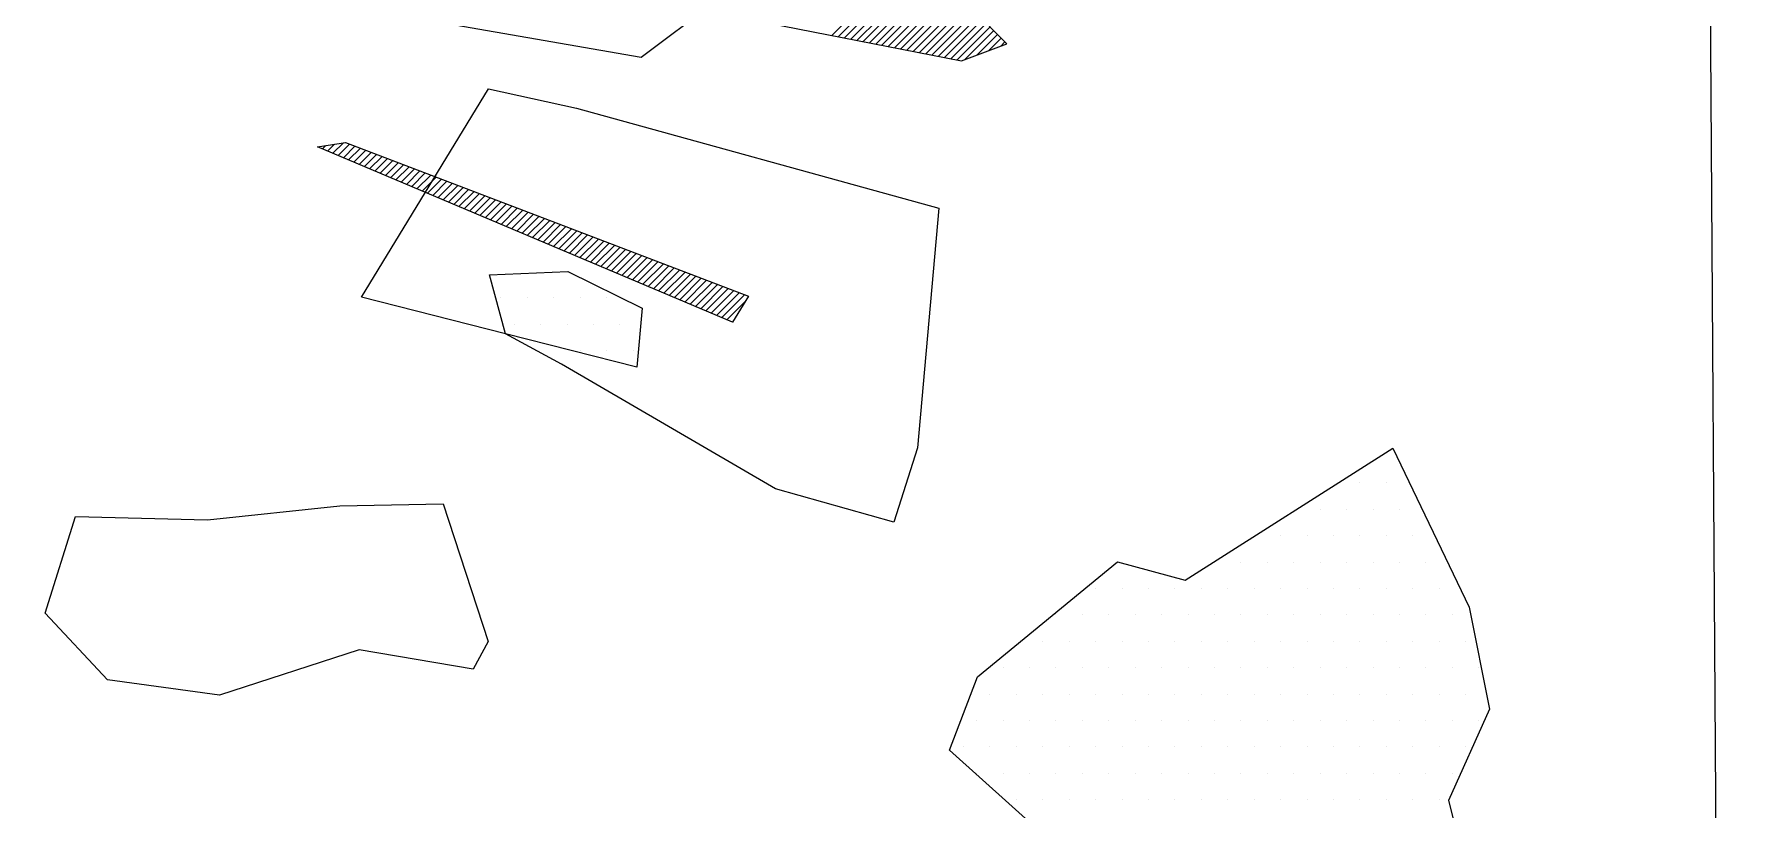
# Model space of a CAD drawing. Header units: metres. Extents: x -3.89 to -2.45, y -19 to -15.4.
# Drawn here: x -3.264 to -2.453, y -16.505 to -16.138 of the extents above; entities that cross this region are included whole.
import ezdxf

# ---------------------------------------------------------------- set-up
doc = ezdxf.new("R2010")
doc.units = ezdxf.units.M
doc.header["$LTSCALE"] = 25
doc.header["$MEASUREMENT"] = 0
doc.linetypes.add('STRICHPUNKTX2', pattern=[2, 1, -0.5, 0, -0.5])
doc.layers.get('0').update_dxf_attribs({"linetype": 'CONTINUOUS'})
for name, color, linetype in [('GRABUNGSGRENZE', 3, 'STRICHPUNKTX2'), ('KNOCHEN', 2, 'CONTINUOUS'), ('KNOCHENSCHRAFF', 2, 'CONTINUOUS'), ('STEINE', 4, 'CONTINUOUS'), ('STEINESCHRAFF', 4, 'CONTINUOUS')]:
    doc.layers.add(name, color=color, linetype=linetype)

# ---------------------------------------------------------------- blocks, each defined once
blk = doc.blocks.new('*X3')
at = {"color": 0}
for p, q in [((-288.72, -1613.838), (-285.746, -1610.864)), ((-288.425, -1613.896), (-285.417, -1610.888)), ((-288.129, -1613.954), (-285.088, -1610.913)), ((-287.834, -1614.012), (-284.759, -1610.938)), ((-287.538, -1614.071), (-284.43, -1610.962)), ((-287.243, -1614.129), (-284.101, -1610.987)), ((-286.947, -1614.187), (-283.772, -1611.012)), ((-286.652, -1614.245), (-283.519, -1611.112)), ((-286.356, -1614.303), (-283.344, -1611.29)), ((-286.061, -1614.361), (-283.169, -1611.469)), ((-285.765, -1614.419), (-282.993, -1611.647)), ((-285.47, -1614.477), (-282.818, -1611.825)), ((-285.174, -1614.535), (-282.643, -1612.003)), ((-284.879, -1614.593), (-282.467, -1612.182)), ((-284.583, -1614.651), (-282.292, -1612.36)), ((-284.288, -1614.709), (-282.117, -1612.538)), ((-283.992, -1614.767), (-281.941, -1612.716)), ((-283.697, -1614.825), (-281.766, -1612.894)), ((-283.401, -1614.883), (-281.591, -1613.073)), ((-283.106, -1614.941), (-281.415, -1613.251)), ((-282.81, -1614.999), (-281.24, -1613.429)), ((-282.445, -1614.988), (-281.065, -1613.607)), ((-281.874, -1614.77), (-280.889, -1613.786)), ((-281.303, -1614.553), (-280.714, -1613.964)), ((-280.732, -1614.336), (-280.539, -1614.142)), ((-312.824, -1619.203), (-312.665, -1619.045)), ((-312.575, -1619.308), (-312.247, -1618.981)), ((-312.327, -1619.413), (-311.829, -1618.916)), ((-312.078, -1619.518), (-311.537, -1618.977)), ((-311.829, -1619.623), (-311.281, -1619.075)), ((-311.581, -1619.728), (-311.025, -1619.172)), ((-311.332, -1619.833), (-310.769, -1619.27)), ((-311.084, -1619.939), (-310.513, -1619.368)), ((-310.835, -1620.044), (-310.257, -1619.465)), ((-310.587, -1620.149), (-310.001, -1619.563)), ((-310.338, -1620.254), (-309.745, -1619.661)), ((-310.09, -1620.359), (-309.489, -1619.758)), ((-309.841, -1620.464), (-309.234, -1619.856)), ((-309.593, -1620.569), (-308.978, -1619.954)), ((-309.344, -1620.674), (-308.722, -1620.051)), ((-309.096, -1620.779), (-308.466, -1620.149)), ((-308.847, -1620.884), (-308.21, -1620.247)), ((-308.598, -1620.989), (-307.954, -1620.344)), ((-308.35, -1621.094), (-307.698, -1620.442)), ((-308.101, -1621.199), (-307.442, -1620.54)), ((-307.853, -1621.304), (-307.186, -1620.637)), ((-307.604, -1621.409), (-306.93, -1620.735)), ((-307.356, -1621.514), (-306.675, -1620.832)), ((-307.107, -1621.619), (-306.419, -1620.93)), ((-306.859, -1621.724), (-306.163, -1621.028)), ((-306.61, -1621.829), (-305.907, -1621.125)), ((-306.362, -1621.934), (-305.651, -1621.223)), ((-306.113, -1622.039), (-305.395, -1621.321)), ((-305.865, -1622.144), (-305.139, -1621.418)), ((-305.616, -1622.249), (-304.883, -1621.516)), ((-305.368, -1622.354), (-304.627, -1621.614)), ((-305.119, -1622.459), (-304.371, -1621.711)), ((-304.87, -1622.564), (-304.115, -1621.809)), ((-304.622, -1622.669), (-303.86, -1621.907)), ((-304.373, -1622.774), (-303.604, -1622.004)), ((-304.125, -1622.879), (-303.348, -1622.102)), ((-303.876, -1622.984), (-303.092, -1622.2)), ((-303.628, -1623.089), (-302.836, -1622.297)), ((-303.379, -1623.194), (-302.58, -1622.395)), ((-303.131, -1623.299), (-302.324, -1622.492)), ((-302.882, -1623.404), (-302.068, -1622.59)), ((-302.634, -1623.509), (-301.812, -1622.688)), ((-302.385, -1623.614), (-301.556, -1622.785)), ((-302.137, -1623.719), (-301.301, -1622.883)), ((-301.888, -1623.824), (-301.045, -1622.981)), ((-301.639, -1623.929), (-300.789, -1623.078)), ((-301.391, -1624.034), (-300.533, -1623.176)), ((-301.142, -1624.139), (-300.277, -1623.274)), ((-300.894, -1624.244), (-300.021, -1623.371)), ((-300.645, -1624.349), (-299.765, -1623.469)), ((-300.397, -1624.454), (-299.509, -1623.567)), ((-300.148, -1624.559), (-299.253, -1623.664)), ((-299.9, -1624.664), (-298.997, -1623.762)), ((-299.651, -1624.769), (-298.741, -1623.86)), ((-299.403, -1624.874), (-298.486, -1623.957)), ((-299.154, -1624.979), (-298.23, -1624.055)), ((-298.906, -1625.084), (-297.974, -1624.153)), ((-298.657, -1625.189), (-297.718, -1624.25)), ((-298.408, -1625.294), (-297.462, -1624.348)), ((-298.16, -1625.399), (-297.206, -1624.445)), ((-297.911, -1625.504), (-296.95, -1624.543)), ((-297.663, -1625.609), (-296.694, -1624.641)), ((-297.414, -1625.714), (-296.438, -1624.738)), ((-297.166, -1625.819), (-296.182, -1624.836)), ((-296.917, -1625.924), (-295.927, -1624.934)), ((-296.669, -1626.029), (-295.671, -1625.031)), ((-296.42, -1626.134), (-295.415, -1625.129)), ((-296.172, -1626.239), (-295.159, -1625.227)), ((-295.923, -1626.345), (-294.903, -1625.324)), ((-295.675, -1626.45), (-294.647, -1625.422)), ((-295.426, -1626.555), (-294.391, -1625.52)), ((-295.177, -1626.66), (-294.135, -1625.617)), ((-294.929, -1626.765), (-293.879, -1625.715)), ((-294.68, -1626.87), (-293.623, -1625.813)), ((-294.432, -1626.975), (-293.367, -1625.91)), ((-294.183, -1627.08), (-293.112, -1626.008)), ((-293.935, -1627.185), (-292.856, -1626.106)), ((-293.686, -1627.29), (-292.807, -1626.41)), ((-293.438, -1627.395), (-293.397, -1627.354))]:
    blk.add_line(p, q, dxfattribs=at)
blk = doc.blocks.new('*X9')
at = {"color": 0}
for p, q in [((-263.75, -1635), (-263.75, -1635)), ((-262.5, -1635), (-262.5, -1635)), ((-265.625, -1636.25), (-265.625, -1636.25)), ((-264.375, -1636.25), (-264.375, -1636.25)), ((-263.125, -1636.25), (-263.125, -1636.25)), ((-261.875, -1636.25), (-261.875, -1636.25)), ((-267.5, -1637.5), (-267.5, -1637.5)), ((-266.25, -1637.5), (-266.25, -1637.5)), ((-265, -1637.5), (-265, -1637.5)), ((-263.75, -1637.5), (-263.75, -1637.5)), ((-262.5, -1637.5), (-262.5, -1637.5)), ((-261.25, -1637.5), (-261.25, -1637.5)), ((-270.625, -1638.75), (-270.625, -1638.75)), ((-269.375, -1638.75), (-269.375, -1638.75)), ((-268.125, -1638.75), (-268.125, -1638.75)), ((-266.875, -1638.75), (-266.875, -1638.75)), ((-265.625, -1638.75), (-265.625, -1638.75)), ((-264.375, -1638.75), (-264.375, -1638.75)), ((-263.125, -1638.75), (-263.125, -1638.75)), ((-261.875, -1638.75), (-261.875, -1638.75)), ((-260.625, -1638.75), (-260.625, -1638.75)), ((-276.25, -1640), (-276.25, -1640)), ((-275, -1640), (-275, -1640)), ((-273.75, -1640), (-273.75, -1640)), ((-272.5, -1640), (-272.5, -1640)), ((-271.25, -1640), (-271.25, -1640)), ((-270, -1640), (-270, -1640)), ((-268.75, -1640), (-268.75, -1640)), ((-267.5, -1640), (-267.5, -1640)), ((-266.25, -1640), (-266.25, -1640)), ((-265, -1640), (-265, -1640)), ((-263.75, -1640), (-263.75, -1640)), ((-262.5, -1640), (-262.5, -1640)), ((-261.25, -1640), (-261.25, -1640)), ((-260, -1640), (-260, -1640)), ((-278.125, -1641.25), (-278.125, -1641.25)), ((-276.875, -1641.25), (-276.875, -1641.25)), ((-275.625, -1641.25), (-275.625, -1641.25)), ((-274.375, -1641.25), (-274.375, -1641.25)), ((-273.125, -1641.25), (-273.125, -1641.25)), ((-271.875, -1641.25), (-271.875, -1641.25)), ((-270.625, -1641.25), (-270.625, -1641.25)), ((-269.375, -1641.25), (-269.375, -1641.25)), ((-268.125, -1641.25), (-268.125, -1641.25)), ((-266.875, -1641.25), (-266.875, -1641.25)), ((-265.625, -1641.25), (-265.625, -1641.25)), ((-264.375, -1641.25), (-264.375, -1641.25)), ((-263.125, -1641.25), (-263.125, -1641.25)), ((-261.875, -1641.25), (-261.875, -1641.25)), ((-260.625, -1641.25), (-260.625, -1641.25)), ((-259.375, -1641.25), (-259.375, -1641.25)), ((-278.75, -1642.5), (-278.75, -1642.5)), ((-277.5, -1642.5), (-277.5, -1642.5)), ((-276.25, -1642.5), (-276.25, -1642.5)), ((-275, -1642.5), (-275, -1642.5)), ((-273.75, -1642.5), (-273.75, -1642.5)), ((-272.5, -1642.5), (-272.5, -1642.5)), ((-271.25, -1642.5), (-271.25, -1642.5)), ((-270, -1642.5), (-270, -1642.5)), ((-268.75, -1642.5), (-268.75, -1642.5)), ((-267.5, -1642.5), (-267.5, -1642.5)), ((-266.25, -1642.5), (-266.25, -1642.5)), ((-265, -1642.5), (-265, -1642.5)), ((-263.75, -1642.5), (-263.75, -1642.5)), ((-262.5, -1642.5), (-262.5, -1642.5)), ((-261.25, -1642.5), (-261.25, -1642.5)), ((-260, -1642.5), (-260, -1642.5)), ((-258.75, -1642.5), (-258.75, -1642.5)), ((-280.625, -1643.75), (-280.625, -1643.75)), ((-279.375, -1643.75), (-279.375, -1643.75)), ((-278.125, -1643.75), (-278.125, -1643.75)), ((-276.875, -1643.75), (-276.875, -1643.75)), ((-275.625, -1643.75), (-275.625, -1643.75)), ((-274.375, -1643.75), (-274.375, -1643.75)), ((-273.125, -1643.75), (-273.125, -1643.75)), ((-271.875, -1643.75), (-271.875, -1643.75)), ((-270.625, -1643.75), (-270.625, -1643.75)), ((-269.375, -1643.75), (-269.375, -1643.75)), ((-268.125, -1643.75), (-268.125, -1643.75)), ((-266.875, -1643.75), (-266.875, -1643.75)), ((-265.625, -1643.75), (-265.625, -1643.75)), ((-264.375, -1643.75), (-264.375, -1643.75)), ((-263.125, -1643.75), (-263.125, -1643.75)), ((-261.875, -1643.75), (-261.875, -1643.75)), ((-260.625, -1643.75), (-260.625, -1643.75)), ((-259.375, -1643.75), (-259.375, -1643.75)), ((-258.125, -1643.75), (-258.125, -1643.75)), ((-281.25, -1645), (-281.25, -1645)), ((-280, -1645), (-280, -1645)), ((-278.75, -1645), (-278.75, -1645)), ((-277.5, -1645), (-277.5, -1645)), ((-276.25, -1645), (-276.25, -1645)), ((-275, -1645), (-275, -1645)), ((-273.75, -1645), (-273.75, -1645)), ((-272.5, -1645), (-272.5, -1645)), ((-271.25, -1645), (-271.25, -1645)), ((-270, -1645), (-270, -1645)), ((-268.75, -1645), (-268.75, -1645)), ((-267.5, -1645), (-267.5, -1645)), ((-266.25, -1645), (-266.25, -1645)), ((-265, -1645), (-265, -1645)), ((-263.75, -1645), (-263.75, -1645)), ((-262.5, -1645), (-262.5, -1645)), ((-261.25, -1645), (-261.25, -1645)), ((-260, -1645), (-260, -1645)), ((-258.75, -1645), (-258.75, -1645)), ((-281.875, -1646.25), (-281.875, -1646.25)), ((-280.625, -1646.25), (-280.625, -1646.25)), ((-279.375, -1646.25), (-279.375, -1646.25)), ((-278.125, -1646.25), (-278.125, -1646.25)), ((-276.875, -1646.25), (-276.875, -1646.25)), ((-275.625, -1646.25), (-275.625, -1646.25)), ((-274.375, -1646.25), (-274.375, -1646.25)), ((-273.125, -1646.25), (-273.125, -1646.25)), ((-271.875, -1646.25), (-271.875, -1646.25)), ((-270.625, -1646.25), (-270.625, -1646.25)), ((-269.375, -1646.25), (-269.375, -1646.25)), ((-268.125, -1646.25), (-268.125, -1646.25)), ((-266.875, -1646.25), (-266.875, -1646.25)), ((-265.625, -1646.25), (-265.625, -1646.25)), ((-264.375, -1646.25), (-264.375, -1646.25)), ((-263.125, -1646.25), (-263.125, -1646.25)), ((-261.875, -1646.25), (-261.875, -1646.25)), ((-260.625, -1646.25), (-260.625, -1646.25)), ((-259.375, -1646.25), (-259.375, -1646.25)), ((-258.125, -1646.25), (-258.125, -1646.25)), ((-282.5, -1647.5), (-282.5, -1647.5)), ((-281.25, -1647.5), (-281.25, -1647.5)), ((-280, -1647.5), (-280, -1647.5)), ((-278.75, -1647.5), (-278.75, -1647.5)), ((-277.5, -1647.5), (-277.5, -1647.5)), ((-276.25, -1647.5), (-276.25, -1647.5)), ((-275, -1647.5), (-275, -1647.5)), ((-273.75, -1647.5), (-273.75, -1647.5)), ((-272.5, -1647.5), (-272.5, -1647.5)), ((-271.25, -1647.5), (-271.25, -1647.5)), ((-270, -1647.5), (-270, -1647.5)), ((-268.75, -1647.5), (-268.75, -1647.5)), ((-267.5, -1647.5), (-267.5, -1647.5)), ((-266.25, -1647.5), (-266.25, -1647.5)), ((-265, -1647.5), (-265, -1647.5)), ((-263.75, -1647.5), (-263.75, -1647.5)), ((-262.5, -1647.5), (-262.5, -1647.5)), ((-261.25, -1647.5), (-261.25, -1647.5)), ((-260, -1647.5), (-260, -1647.5)), ((-258.75, -1647.5), (-258.75, -1647.5)), ((-281.875, -1648.75), (-281.875, -1648.75)), ((-280.625, -1648.75), (-280.625, -1648.75)), ((-279.375, -1648.75), (-279.375, -1648.75)), ((-278.125, -1648.75), (-278.125, -1648.75)), ((-276.875, -1648.75), (-276.875, -1648.75)), ((-275.625, -1648.75), (-275.625, -1648.75)), ((-274.375, -1648.75), (-274.375, -1648.75)), ((-273.125, -1648.75), (-273.125, -1648.75)), ((-271.875, -1648.75), (-271.875, -1648.75)), ((-270.625, -1648.75), (-270.625, -1648.75)), ((-269.375, -1648.75), (-269.375, -1648.75)), ((-268.125, -1648.75), (-268.125, -1648.75)), ((-266.875, -1648.75), (-266.875, -1648.75)), ((-265.625, -1648.75), (-265.625, -1648.75)), ((-264.375, -1648.75), (-264.375, -1648.75)), ((-263.125, -1648.75), (-263.125, -1648.75)), ((-261.875, -1648.75), (-261.875, -1648.75)), ((-260.625, -1648.75), (-260.625, -1648.75)), ((-259.375, -1648.75), (-259.375, -1648.75)), ((-280, -1650), (-280, -1650)), ((-278.75, -1650), (-278.75, -1650)), ((-277.5, -1650), (-277.5, -1650)), ((-276.25, -1650), (-276.25, -1650)), ((-275, -1650), (-275, -1650)), ((-273.75, -1650), (-273.75, -1650)), ((-272.5, -1650), (-272.5, -1650)), ((-271.25, -1650), (-271.25, -1650)), ((-270, -1650), (-270, -1650)), ((-268.75, -1650), (-268.75, -1650)), ((-267.5, -1650), (-267.5, -1650)), ((-266.25, -1650), (-266.25, -1650)), ((-265, -1650), (-265, -1650)), ((-263.75, -1650), (-263.75, -1650)), ((-262.5, -1650), (-262.5, -1650)), ((-261.25, -1650), (-261.25, -1650)), ((-260, -1650), (-260, -1650))]:
    blk.add_line(p, q, dxfattribs=at)
blk = doc.blocks.new('*X11')
at = {"color": 0}
for p, q in [((-348.125, -1583.75), (-348.125, -1583.75)), ((-350, -1585), (-350, -1585)), ((-348.75, -1585), (-348.75, -1585)), ((-347.5, -1585), (-347.5, -1585)), ((-350.625, -1586.25), (-350.625, -1586.25)), ((-349.375, -1586.25), (-349.375, -1586.25)), ((-348.125, -1586.25), (-348.125, -1586.25)), ((-350, -1587.5), (-350, -1587.5)), ((-348.75, -1587.5), (-348.75, -1587.5)), ((-347.5, -1587.5), (-347.5, -1587.5)), ((-350.625, -1588.75), (-350.625, -1588.75)), ((-349.375, -1588.75), (-349.375, -1588.75)), ((-348.125, -1588.75), (-348.125, -1588.75)), ((-350, -1590), (-350, -1590)), ((-348.75, -1590), (-348.75, -1590)), ((-350.625, -1591.25), (-350.625, -1591.25)), ((-349.375, -1591.25), (-349.375, -1591.25)), ((-350, -1592.5), (-350, -1592.5)), ((-304.375, -1626.25), (-304.375, -1626.25)), ((-303.125, -1626.25), (-303.125, -1626.25)), ((-301.875, -1626.25), (-301.875, -1626.25)), ((-300.625, -1626.25), (-300.625, -1626.25)), ((-299.375, -1626.25), (-299.375, -1626.25)), ((-303.75, -1627.5), (-303.75, -1627.5)), ((-302.5, -1627.5), (-302.5, -1627.5)), ((-301.25, -1627.5), (-301.25, -1627.5)), ((-300, -1627.5), (-300, -1627.5)), ((-298.75, -1627.5), (-298.75, -1627.5)), ((-300.625, -1628.75), (-300.625, -1628.75)), ((-299.375, -1628.75), (-299.375, -1628.75)), ((-298.125, -1628.75), (-298.125, -1628.75))]:
    blk.add_line(p, q, dxfattribs=at)

msp = doc.modelspace()

# ---------------------------------------------------------------- linework, layer by layer
at = {"layer": 'GRABUNGSGRENZE'}
msp.add_lwpolyline([(-2.45268, -18.99931), (-2.4763, -15.40537)], dxfattribs=at)
at = {"layer": 'KNOCHEN'}
for points in [[(-2.9683, -16.09699), (-3.08782, -16.06543), (-3.13868, -16.06745), (-3.09291, -16.09798), (-2.82589, -16.15043), (-2.80453, -16.14229), (-2.83606, -16.11024), (-2.91082, -16.10463)], [(-3.13057, -16.19105), (-3.11734, -16.18902), (-2.92662, -16.26179), (-2.93426, -16.274), (-3.13057, -16.19105)]]:
    msp.add_lwpolyline(points, dxfattribs=at)
at = {"layer": 'STEINE'}
for points in [[(-2.94287, -16.12293), (-2.97746, -16.14887), (-3.13462, -16.12137), (-3.17327, -16.1061), (-3.18852, -16.06286), (-3.14578, -15.97285), (-3.06491, -15.97642), (-3.02778, -15.9744), (-3.01761, -16.01458), (-2.98456, -16.03392), (-2.94287, -16.12293)], [(-3.10973, -16.26226), (-3.04969, -16.1636), (-3.00798, -16.17277), (-2.83659, -16.22011), (-2.84679, -16.33353), (-2.85798, -16.36862), (-2.91393, -16.35284), (-3.01513, -16.29382), (-3.04158, -16.27957), (-3.10973, -16.26226)], [(-3.04158, -16.27957), (-3.0492, -16.25159), (-3.01207, -16.25008), (-2.97698, -16.26738), (-2.97953, -16.29535), (-3.04158, -16.27957)], [(-2.61848, -16.6357), (-2.75986, -16.54106), (-2.83156, -16.47645), (-2.81833, -16.44187), (-2.75219, -16.38746), (-2.72015, -16.39611), (-2.62197, -16.33358), (-2.58588, -16.40886), (-2.57623, -16.45718), (-2.59556, -16.50041), (-2.58438, -16.54466), (-2.6078, -16.6296), (-2.61848, -16.6357)], [(-3.2298, -16.4433), (-3.2593, -16.41176), (-3.24505, -16.36599), (-3.18249, -16.36753), (-3.11992, -16.36093), (-3.0711, -16.35993), (-3.04975, -16.42503), (-3.05687, -16.43826), (-3.11078, -16.42909), (-3.17691, -16.45044), (-3.2298, -16.4433)]]:
    msp.add_lwpolyline(points, dxfattribs=at)

# ---------------------------------------------------------------- block references
at = {"layer": 'KNOCHENSCHRAFF', "xscale": 0.01, "yscale": 0.01, "zscale": 0.01}
msp.add_blockref('*X3', (0, 0), dxfattribs=at)
at = {"layer": 'STEINESCHRAFF', "xscale": 0.01, "yscale": 0.01, "zscale": 0.01}
for name in ['*X11', '*X9']:
    msp.add_blockref(name, (0, 0), dxfattribs=at)

doc.saveas('drawing.dxf')
